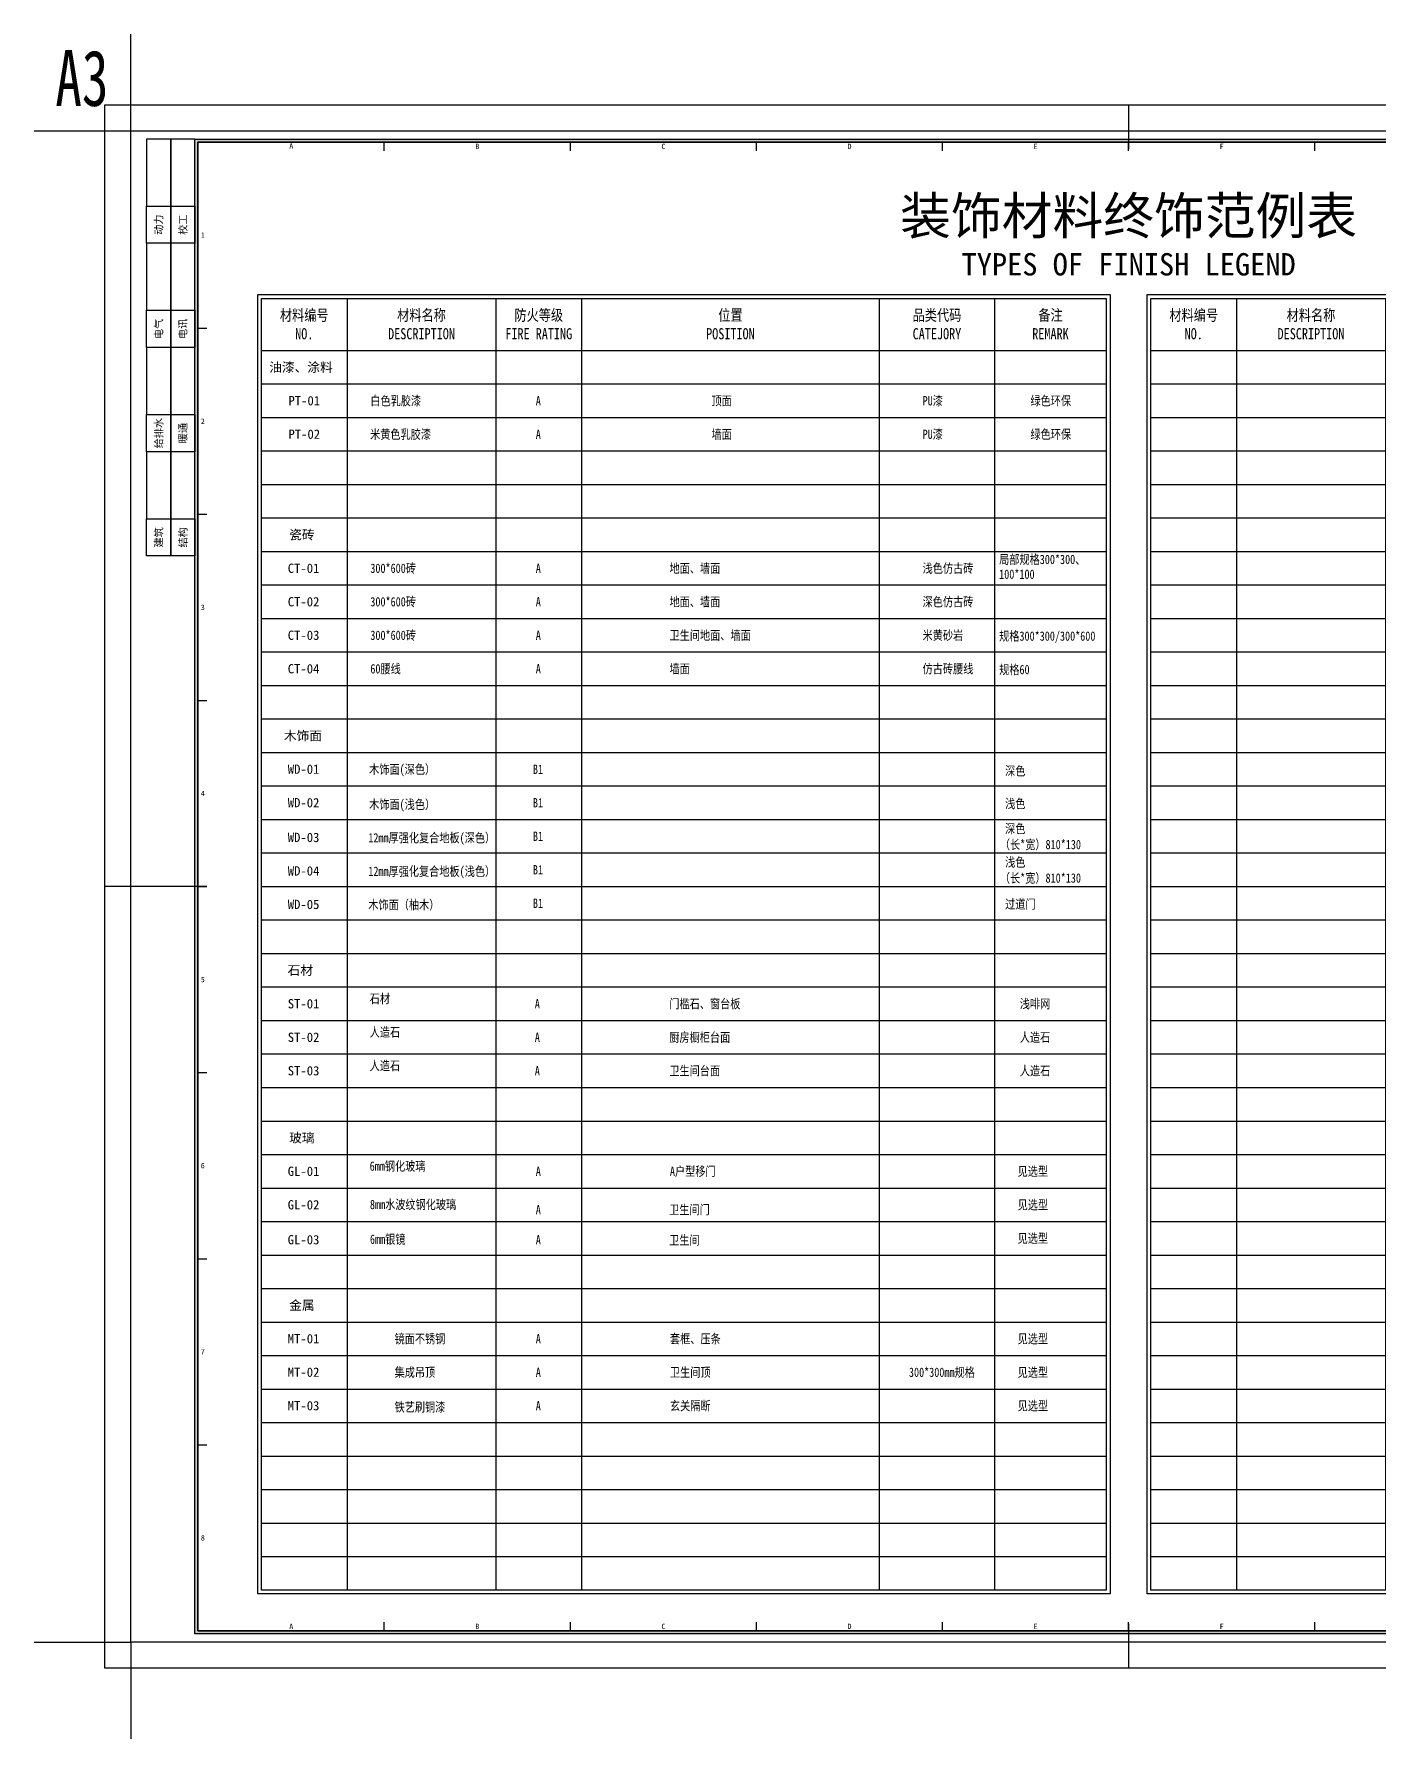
# Model space of a CAD drawing. Header units: millimetres. Extents: x -114775 to 228300, y -175499 to 108657.
# Drawn here: x -98793 to -98431.7, y -111079.6 to -110621.6 of the extents above; entities that cross this region are included whole.
import ezdxf
from ezdxf.enums import TextEntityAlignment as Align

# ---------------------------------------------------------------- set-up
doc = ezdxf.new("R2010")
doc.units = ezdxf.units.MM
doc.header["$LTSCALE"] = 1000
doc.layers.add('DEFPOINTS(视图框)', color=251, linetype='CONTINUOUS', plot=False)
doc.layers.add('W-图框', color=251, linetype='CONTINUOUS')
doc.layers.add('W-文字', color=35, linetype='CONTINUOUS')
doc.styles.add('A2图框$0$WMF-黑体0', font='simhei.ttf')
doc.styles.add('A2图框$0$ZZ', font='simhei.ttf')
doc.styles.add('WORD-1', font='', dxfattribs={"width": 0.7})
doc.styles.add('WORD-2', font='simhei.ttf')
doc.styles.add('WORD-3', font='')
doc.styles.get('WORD-1').set_extended_font_data('FangSong_GB2312')
doc.styles.get('WORD-3').set_extended_font_data('SimSun')

# ---------------------------------------------------------------- blocks, each defined once
blk = doc.blocks.new('目录')
at = {"layer": 'W-图框', "color": 146, "ltscale": 20}
for p, q in [((24, 367), (24, 20)), ((64, 367), (64, 20)), ((87, 367), (87, 20)), ((167, 367), (167, 20)), ((198, 367), (198, 20)), ((1, 353), (228, 353))]:
    blk.add_line(p, q, dxfattribs=at)
at = {"layer": 'W-图框', "linetype": 'ByBlock'}
for p, q in [((1, 344), (228, 344)), ((1, 335), (228, 335)), ((1, 326), (228, 326)), ((1, 317), (228, 317)), ((1, 308), (228, 308)), ((1, 299), (228, 299)), ((1, 290), (228, 290)), ((1, 281), (228, 281)), ((1, 272), (228, 272)), ((1, 263), (228, 263)), ((1, 254), (228, 254)), ((1, 245), (228, 245)), ((1, 236), (228, 236)), ((1, 227), (228, 227)), ((1, 218), (228, 218)), ((1, 209), (228, 209)), ((1, 200), (228, 200)), ((1, 191), (228, 191)), ((1, 182), (228, 182)), ((1, 173), (228, 173)), ((1, 164), (228, 164)), ((1, 155), (228, 155)), ((1, 146), (228, 146)), ((1, 137), (228, 137)), ((1, 128), (228, 128)), ((1, 119), (228, 119)), ((1, 110), (228, 110)), ((1, 101), (228, 101)), ((1, 92), (228, 92)), ((1, 83), (228, 83)), ((1, 74), (228, 74)), ((1, 65), (228, 65)), ((1, 56), (228, 56)), ((1, 47), (228, 47)), ((1, 38), (228, 38)), ((1, 29), (228, 29))]:
    blk.add_line(p, q, dxfattribs=at)
at = {"layer": 'W-图框', "color": 44, "ltscale": 20}
blk.add_lwpolyline([(0, 368), (229, 368), (229, 19), (0, 19)], close=True, dxfattribs=at)
at = {"layer": 'W-图框', "color": 146, "ltscale": 20}
blk.add_lwpolyline([(1, 367), (228, 367), (228, 20), (1, 20)], close=True, dxfattribs=at)
at = {"layer": 'W-文字', "color": 2, "lineweight": 0, "ltscale": 1000, "style": 'WORD-2', "width": 0.8}
for s, p in [('材料编号', (12.5, 361)), ('材料名称', (44, 361)), ('防火等级', (75.5, 361)), ('位置', (127, 361)), ('品类代码', (182.5, 361)), ('备注', (213, 361)), ('NO.', (12.5, 356)), ('DESCRIPTION', (44, 356)), ('FIRE RATING', (75.5, 356)), ('POSITION', (127, 356)), ('CATEJORY', (182.5, 356)), ('REMARK', (213, 356))]:
    blk.add_text(s, height=3, dxfattribs=at).set_placement(p, align=Align.CENTER)
blk = doc.blocks.new('A2 图框')
at = {"layer": 'W-图框', "ltscale": 0.5}
h = blk.add_hatch(color=161, dxfattribs=at)
h.paths.add_polyline_path([(-562, 403), (-3, 403), (-3, 3), (-562, 3)], flags=16)
h.paths.add_polyline_path([(-562.8, 403.8), (-2.2, 403.8), (-2.2, 2.2), (-562.8, 2.2)])
at = {"layer": 'W-图框', "color": 7}
for p, q in [((-311.9, 413), (-311.9, 401.1)), ((-511.9, 400.6), (-511.9, 403)), ((-461.9, 400.6), (-461.9, 403)), ((-411.9, 400.6), (-411.9, 403)), ((-361.9, 400.6), (-361.9, 403)), ((-311.9, 400.6), (-311.9, 403)), ((-261.9, 400.6), (-261.9, 403)), ((-562, 353), (-559.6, 353)), ((-562, 303), (-559.6, 303)), ((-562, 253), (-559.6, 253)), ((-559.6, 203), (-587, 203)), ((-562, 203), (-559.6, 203)), ((-562, 153), (-559.6, 153)), ((-562, 103), (-559.6, 103)), ((-562, 53), (-559.6, 53)), ((-511.9, 3), (-511.9, 5.4)), ((-461.9, 3), (-461.9, 5.4)), ((-411.9, 3), (-411.9, 5.4)), ((-361.9, 3), (-361.9, 5.4)), ((-311.9, 3), (-311.9, 5.4)), ((-311.9, 4.9), (-311.9, -7)), ((-261.9, 3), (-261.9, 5.4))]:
    blk.add_line(p, q, dxfattribs=at)
at = {"layer": 'W-图框', "color": 1, "ltscale": 0.01}
for points in [[(-606, 406), (-580, 406), (-580, 432)], [(-606, 0), (-580, 0), (-580, -26)]]:
    blk.add_lwpolyline(points, dxfattribs=at)
at = {"layer": 'W-图框', "color": 251, "ltscale": 0.01}
for points in [[(-587, 413), (7, 413), (7, -7), (-587, -7)], [(-580, 406), (0, 406), (0, 0), (-580, 0)]]:
    blk.add_lwpolyline(points, close=True, dxfattribs=at)
at = {"layer": 'W-图框', "color": 161, "linetype": 'ByBlock'}
for points in [[(-575.8, 403.8), (-575.8, 385.8), (-569.3, 385.8), (-569.3, 403.8)], [(-569.3, 403.8), (-569.3, 385.8), (-562.8, 385.8), (-562.8, 403.8)], [(-562, 403), (-562, 3), (-61, 3), (-61, 403)], [(-575.8, 375.8), (-575.8, 385.8), (-569.3, 385.8), (-569.3, 375.8)], [(-569.3, 375.8), (-569.3, 385.8), (-562.8, 385.8), (-562.8, 375.8)], [(-575.8, 375.8), (-575.8, 357.8), (-569.3, 357.8), (-569.3, 375.8)], [(-569.3, 375.8), (-569.3, 357.8), (-562.8, 357.8), (-562.8, 375.8)], [(-575.8, 347.8), (-575.8, 357.8), (-569.3, 357.8), (-569.3, 347.8)], [(-569.3, 347.8), (-569.3, 357.8), (-562.8, 357.8), (-562.8, 347.8)], [(-575.8, 347.8), (-575.8, 329.8), (-569.3, 329.8), (-569.3, 347.8)], [(-569.3, 347.8), (-569.3, 329.8), (-562.8, 329.8), (-562.8, 347.8)], [(-575.8, 319.8), (-575.8, 329.8), (-569.3, 329.8), (-569.3, 319.8)], [(-569.3, 319.8), (-569.3, 329.8), (-562.8, 329.8), (-562.8, 319.8)], [(-575.8, 319.8), (-575.8, 301.8), (-569.3, 301.8), (-569.3, 319.8)], [(-569.3, 319.8), (-569.3, 301.8), (-562.8, 301.8), (-562.8, 319.8)], [(-575.8, 291.8), (-575.8, 301.8), (-569.3, 301.8), (-569.3, 291.8)], [(-569.3, 291.8), (-569.3, 301.8), (-562.8, 301.8), (-562.8, 291.8)]]:
    blk.add_lwpolyline(points, close=True, dxfattribs=at)
at = {"layer": 'W-图框', "color": 161, "ltscale": 0.5}
for points in [[(-562.8, 403.8), (-2.2, 403.8), (-2.2, 2.2), (-562.8, 2.2)], [(-562, 403), (-3, 403), (-3, 3), (-562, 3)]]:
    blk.add_lwpolyline(points, close=True, dxfattribs=at)
at = {"layer": 'DEFPOINTS(视图框)', "lineweight": 0, "style": 'WORD-1', "width": 0.7}
blk.add_text('A3', height=15, dxfattribs=at).set_placement((-586.01, 420.19), align=Align.MIDDLE_RIGHT)
at = {"layer": 'W-图框', "lineweight": 0, "ltscale": 150, "style": 'A2图框$0$ZZ'}
for s, p in [('A', (-536.9, 401.91)), ('B', (-486.9, 401.82)), ('C', (-436.9, 401.82)), ('D', (-386.9, 401.82)), ('E', (-336.9, 401.82)), ('F', (-286.9, 401.82)), ('1', (-560.66, 378)), ('2', (-560.66, 328)), ('3', (-560.66, 278)), ('4', (-560.66, 228)), ('5', (-560.66, 178)), ('6', (-560.66, 128)), ('7', (-560.66, 78)), ('8', (-560.66, 28)), ('A', (-536.9, 4.22)), ('B', (-486.9, 4.22)), ('C', (-436.9, 4.22)), ('D', (-386.9, 4.22)), ('E', (-336.9, 4.22)), ('F', (-286.9, 4.22))]:
    blk.add_text(s, height=1.45, dxfattribs=at).set_placement(p, align=Align.MIDDLE)
at = {"layer": 'W-图框', "lineweight": 0, "style": 'A2图框$0$WMF-黑体0'}
for s, p in [('动力', (-572.55, 380.8)), ('校工', (-566.05, 380.8)), ('电气', (-572.55, 352.8)), ('电讯', (-566.05, 352.8)), ('给排水', (-572.55, 324.8)), ('暖通', (-566.05, 324.8)), ('建筑', (-572.55, 296.8)), ('结构', (-566.05, 296.8))]:
    blk.add_text(s, height=2, rotation=90, dxfattribs=at).set_placement(p, align=Align.MIDDLE)
at = {"layer": 'W-图框', "color": 35, "lineweight": 0, "style": 'WORD-3', "width": 0.65}
blk.add_attdef('建设单位', text='', height=3, dxfattribs=at).set_placement((-32, 300.49), align=Align.MIDDLE)
at = {"layer": 'W-图框', "color": 35, "ltscale": 1000, "style": 'WORD-2'}
for tag, height, width, p in [('项目名称英文翻译', 3.5, 0.8, (-21.14, 246.28)), ('项目名称', 7, 0.7, (-41.38, 246.28)), ('项目名称', 7, 0.7, (-30.73, 246.28))]:
    blk.add_attdef(tag, text='', height=height, rotation=90, dxfattribs=dict(at, width=width)).set_placement(p, align=Align.MIDDLE)
at = {"layer": 'W-图框', "color": 35, "lineweight": 0, "style": 'WORD-2'}
for tag, p in [('2013.01.01', (-41.46, 176)), ('2013.03.01', (-13.42, 176)), ('2013.05.01', (-41.46, 169)), ('2013.06.01', (-13.42, 169)), ('2013.08.01', (-41.46, 162)), ('2013.09.01', (-13.42, 162)), ('2013.09.01', (-32, 113))]:
    blk.add_attdef(tag, text='', height=1.8, dxfattribs=at).set_placement(p, align=Align.MIDDLE)
at = {"layer": 'W-图框', "color": 35, "ltscale": 1000, "style": 'WORD-2', "width": 0.78}
blk.add_attdef('FS2011000', text='', height=3.5, dxfattribs=at).set_placement((-32, 11.45), align=Align.MIDDLE)

msp = doc.modelspace()

# ---------------------------------------------------------------- block references
at = {"layer": 'W-图框'}
for name, p in [('A2 图框', (-98187.01, -111053.64)), ('目录', (-98732.91, -111059.64)), ('目录', (-98493.91, -111059.64))]:
    msp.add_blockref(name, p, dxfattribs=at)

# ---------------------------------------------------------------- texts
at = {"layer": 'W-文字', "color": 2, "lineweight": 0, "ltscale": 1000, "style": 'WORD-2'}
for s, height, p in [('装饰材料终饰范例表', 10, (-98498.91, -110678.46)), ('TYPES OF FINISH LEGEND', 6, (-98498.91, -110688.29))]:
    msp.add_text(s, height=height, dxfattribs=at).set_placement(p, align=Align.BOTTOM_CENTER)
at = {"layer": 'W-文字', "color": 35, "linetype": 'ByBlock', "lineweight": 0, "ltscale": 0.01, "style": 'WORD-2'}
for s, p in [('油漆、涂料', (-98729.82, -110711.14, 3258.66)), ('瓷砖', (-98724.46, -110756.14, 3258.66)), ('木饰面', (-98725.88, -110810.14, 3258.66)), ('石材', (-98724.88, -110873.14, 3258.66)), ('玻璃', (-98724.46, -110918.14, 3258.66)), ('金属', (-98724.46, -110963.14, 3258.66))]:
    msp.add_text(s, height=2.5, dxfattribs=at).set_placement(p, align=Align.MIDDLE_LEFT)
for s, p in [('PT-01', (-98720.41, -110720.14, 3258.66)), ('PT-02', (-98720.41, -110729.14, 3258.66)), ('CT-01', (-98720.6, -110765.14, 3258.66)), ('CT-02', (-98720.6, -110774.14, 3258.66)), ('CT-03', (-98720.6, -110783.14, 3258.66)), ('CT-04', (-98720.6, -110792.14, 3258.66)), ('WD-01', (-98720.6, -110819.14, 3258.66)), ('WD-02', (-98720.6, -110828.14, 3258.66)), ('WD-03', (-98720.6, -110837.47, 3258.66)), ('WD-04', (-98720.6, -110846.47, 3258.66)), ('WD-05', (-98720.6, -110855.47, 3258.66)), ('ST-01', (-98720.6, -110882.14, 3258.66)), ('ST-02', (-98720.6, -110891.14, 3258.66)), ('ST-03', (-98720.6, -110900.14, 3258.66)), ('GL-01', (-98720.6, -110927.14, 3258.66)), ('GL-02', (-98720.6, -110936.14, 3258.66)), ('GL-03', (-98720.6, -110945.53, 3258.66)), ('MT-01', (-98720.6, -110972.14, 3258.66)), ('MT-02', (-98720.6, -110981.14, 3258.66)), ('MT-03', (-98720.6, -110990.14, 3258.66))]:
    msp.add_text(s, height=2.5, dxfattribs=at).set_placement(p, align=Align.MIDDLE)
at = {"layer": 'W-文字', "color": 35, "linetype": 'ByBlock', "lineweight": 0, "ltscale": 0.01, "style": 'WORD-3', "width": 0.8}
for s, p in [('白色乳胶漆', (-98702.66, -110720.14)), ('A', (-98658.21, -110720.14)), ('顶面', (-98610.98, -110720.14)), ('PU漆', (-98554.27, -110720.14)), ('绿色环保', (-98525.28, -110720.14)), ('米黄色乳胶漆', (-98702.73, -110729.14)), ('A', (-98658.21, -110729.14)), ('墙面', (-98610.98, -110729.14)), ('PU漆', (-98554.27, -110729.14)), ('绿色环保', (-98525.28, -110729.14)), ('局部规格300*300、', (-98533.7, -110762.76)), ('300*600砖', (-98702.66, -110765.14)), ('A', (-98658.21, -110765.14)), ('地面、墙面', (-98622.27, -110765.14)), ('浅色仿古砖', (-98554.27, -110765.14)), ('100*100', (-98533.7, -110766.74)), ('300*600砖', (-98702.66, -110774.14)), ('A', (-98658.21, -110774.14)), ('地面、墙面', (-98622.27, -110774.14)), ('深色仿古砖', (-98554.27, -110774.14)), ('300*600砖', (-98702.66, -110783.14)), ('A', (-98658.21, -110783.14)), ('卫生间地面、墙面', (-98622.27, -110783.14)), ('米黄砂岩', (-98554.27, -110783.14)), ('规格300*300/300*600', (-98533.7, -110783.36)), ('60腰线', (-98702.66, -110792.14)), ('A', (-98658.21, -110792.14)), ('墙面', (-98622.27, -110792.14)), ('仿古砖腰线', (-98554.27, -110792.14)), ('规格60', (-98533.7, -110792.36)), ('木饰面(深色）', (-98702.98, -110819.14)), ('B1', (-98658.98, -110819.14)), ('深色', (-98532.1, -110819.57)), ('浅色', (-98532.1, -110828.37)), ('木饰面(浅色） ', (-98702.98, -110828.58)), ('B1', (-98658.98, -110828.14)), ('12mm厚强化复合地板(深色）', (-98703.21, -110837.55)), ('B1', (-98658.98, -110837.14)), ('深色', (-98532.1, -110835.09)), ('（长*宽）810*130', (-98533.51, -110839.36)), ('12mm厚强化复合地板(浅色） ', (-98703.21, -110846.55)), ('B1', (-98658.98, -110846.14)), ('浅色', (-98532.1, -110844.09)), ('（长*宽）810*130', (-98533.51, -110848.36)), ('木饰面（柚木）', (-98703.21, -110855.55)), ('B1', (-98658.98, -110855.14)), ('过道门', (-98532.1, -110855.37)), ('石材', (-98702.84, -110880.75)), ('A', (-98658.47, -110882.14)), ('门槛石、窗台板', (-98622.32, -110882.14)), ('浅啡网', (-98528.15, -110882.14)), ('人造石', (-98702.84, -110889.75)), ('A', (-98658.47, -110891.14)), ('厨房橱柜台面', (-98622.32, -110891.14)), ('人造石', (-98528.15, -110891.14)), ('人造石', (-98702.84, -110898.75)), ('A', (-98658.47, -110900.14)), ('卫生间台面', (-98622.32, -110900.14)), ('人造石', (-98528.15, -110900.14)), ('6mm钢化玻璃', (-98702.84, -110925.75)), ('A', (-98658.21, -110927.14)), ('A户型移门', (-98622.16, -110927.14)), ('见选型', (-98528.73, -110927.14)), ('8mm水波纹钢化玻璃', (-98702.77, -110936.06)), ('A', (-98658.21, -110937.45)), ('卫生间门', (-98622.37, -110937.45)), ('见选型', (-98528.73, -110936.14)), ('6mm银镜', (-98702.77, -110945.41)), ('A', (-98658.21, -110945.55)), ('卫生间', (-98622.37, -110945.65)), ('见选型', (-98528.73, -110945.14)), ('镜面不锈钢', (-98696.15, -110972.14)), ('A', (-98658.21, -110972.14)), ('套框、压条', (-98622.16, -110972.14)), ('见选型', (-98528.73, -110972.14)), ('集成吊顶', (-98696.15, -110981.14)), ('A', (-98658.21, -110981.14)), ('卫生间顶', (-98622.16, -110981.14)), ('300*300mm规格', (-98557.94, -110981.14)), ('见选型', (-98528.73, -110981.14)), ('铁艺刷铜漆', (-98696.15, -110990.49)), ('A', (-98658.21, -110990.14)), ('玄关隔断', (-98622.16, -110990.14)), ('见选型', (-98528.73, -110990.14))]:
    msp.add_text(s, height=2.5, dxfattribs=at).set_placement(p, align=Align.MIDDLE_LEFT)

doc.saveas('drawing.dxf')
